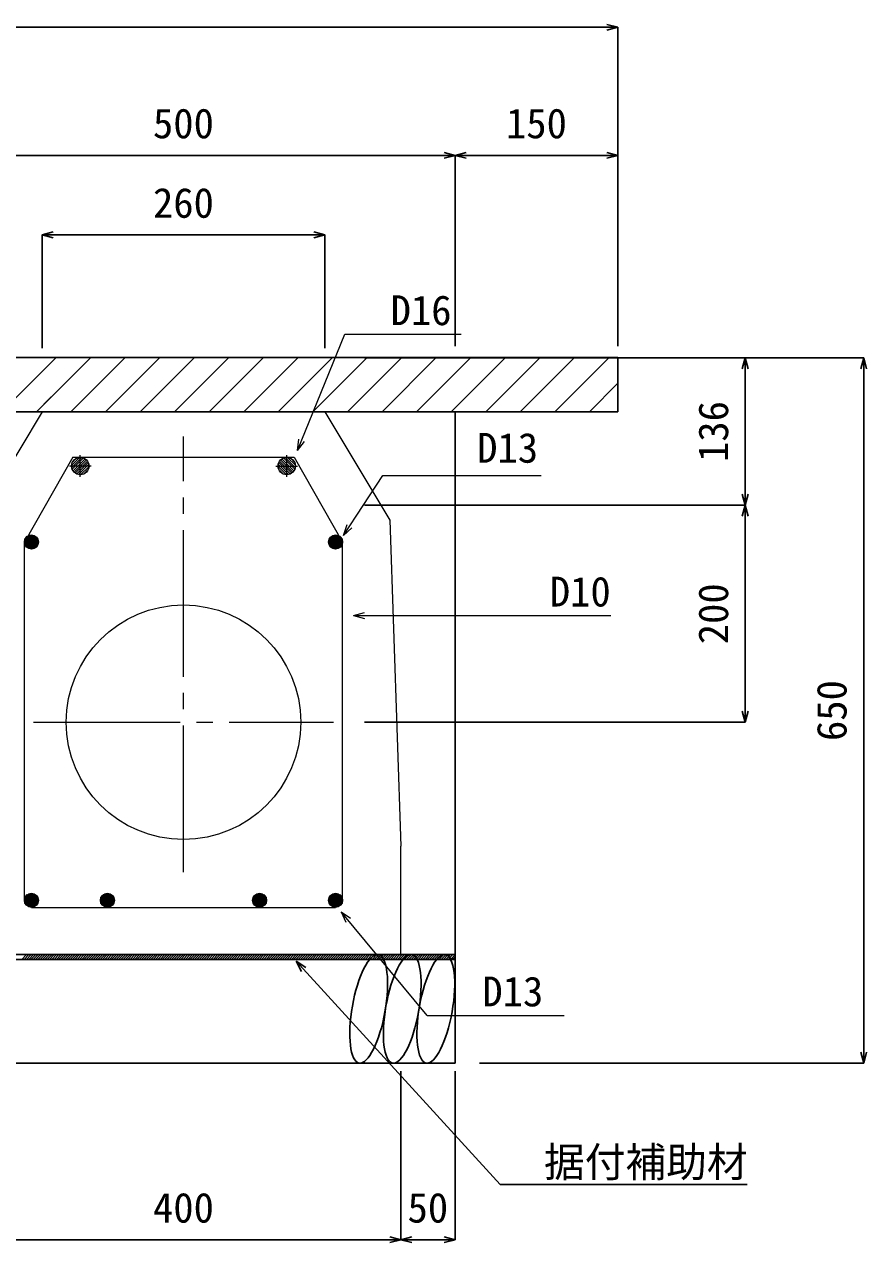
# Model space of a CAD drawing. Units: millimetres, scale not verified. Extents: x -9755 to 16726, y -7413 to 4835.
# Drawn here: x 620 to 1395, y -5584 to -4462 of the extents above; entities that cross this region are included whole.
import ezdxf
from ezdxf.enums import TextEntityAlignment as Align

# ---------------------------------------------------------------- set-up
doc = ezdxf.new("R2010")
doc.units = ezdxf.units.MM
doc.header["$LTSCALE"] = 15
doc.linetypes.add('CHAIN1', pattern=[8, 5, -1, 1, -1])
doc.linetypes.add('CHAIN2', pattern=[12, 9, -1, 1, -1])
doc.layers.add('0-1_ブロック', color=2, linetype='Continuous', lineweight=18)
doc.layers.add('0-A', color=7, linetype='Continuous', lineweight=18)
for name, color, linetype in [('0-3_鉄筋', 7, 'Continuous'), ('0-5_ｼﾞｮｲﾝﾄ詳細図', 7, 'Continuous'), ('0-6_寸法', 4, 'Continuous'), ('0-B', 4, 'Continuous')]:
    doc.layers.add(name, color=color, linetype=linetype)
doc.styles.add('ＭＳ ゴシック', font='')
doc.styles.get('ＭＳ ゴシック').set_extended_font_data('MS Gothic')

msp = doc.modelspace()

# ---------------------------------------------------------------- linework, layer by layer
at = {"layer": '0-1_ブロック', "color": 3}
for p, q in [((636.07, -4818.69), (576.07, -4918.69)), ((636.07, -4818.69), (896.07, -4818.69)), ((896.07, -4818.69), (956.07, -4918.69)), ((956.07, -4918.69), (966.07, -5218.69)), ((966.07, -5318.69), (966.07, -5218.69)), ((566.07, -5318.69), (966.07, -5318.69))]:
    msp.add_line(p, q, dxfattribs=at)
at = {"layer": '0-1_ブロック', "color": 7, "linetype": 'CHAIN2'}
for p, q in [((766.07, -5242.7), (766.07, -4841.54)), ((628.07, -5104.69), (904.08, -5104.69))]:
    msp.add_line(p, q, dxfattribs=at)
at = {"layer": '0-1_ブロック'}
for p, q in [((664.1, -4860.69), (619.57, -4938.69)), ((663.1, -4867.99), (670.37, -4860.72)), ((663.19, -4870.03), (672.41, -4860.8)), ((663.65, -4871.69), (674.07, -4861.27)), ((663.98, -4865), (667.38, -4861.59)), ((664.1, -4860.69), (868.05, -4860.69)), ((664.38, -4873.08), (675.46, -4862)), ((665.33, -4874.26), (676.64, -4862.94)), ((666.47, -4875.23), (677.62, -4864.09)), ((667.82, -4876), (678.38, -4865.44)), ((669.43, -4876.52), (678.9, -4867.04)), ((671.38, -4876.69), (679.07, -4869)), ((860.76, -4876.69), (853.08, -4869)), ((862.72, -4876.52), (853.24, -4867.04)), ((864.32, -4876), (853.76, -4865.44)), ((865.68, -4875.23), (854.53, -4864.09)), ((866.82, -4874.26), (855.51, -4862.94)), ((867.76, -4873.08), (856.69, -4862)), ((868.49, -4871.69), (858.08, -4861.27)), ((868.96, -4870.03), (859.73, -4860.8)), ((869.04, -4867.99), (861.77, -4860.72)), ((868.17, -4865), (864.76, -4861.59)), ((868.05, -4860.69), (912.57, -4938.69)), ((674.09, -4876.1), (678.48, -4871.71)), ((858.06, -4876.1), (853.66, -4871.71)), ((619.58, -4938.94), (626.32, -4932.2)), ((619.7, -4937.41), (624.79, -4932.32)), ((619.75, -4940.19), (627.57, -4932.37)), ((620.1, -4941.25), (628.63, -4932.72)), ((620.59, -4942.18), (629.56, -4933.21)), ((620.79, -4934.9), (622.28, -4933.41)), ((621.19, -4942.99), (630.37, -4933.81)), ((621.91, -4943.68), (631.06, -4934.53)), ((622.74, -4944.27), (631.65, -4935.36)), ((623.68, -4944.74), (632.12, -4936.3)), ((908.46, -4944.74), (900.03, -4936.3)), ((909.41, -4944.27), (900.49, -4935.36)), ((910.24, -4943.68), (901.08, -4934.53)), ((910.95, -4942.99), (901.78, -4933.81)), ((911.56, -4942.18), (902.59, -4933.21)), ((912.05, -4941.25), (903.51, -4932.72)), ((912.4, -4940.19), (904.58, -4932.37)), ((912.57, -4938.94), (905.82, -4932.2)), ((912.44, -4937.41), (907.36, -4932.32)), ((911.35, -4934.9), (909.87, -4933.41)), ((619.57, -5268.69), (619.57, -4938.69)), ((624.77, -4945.06), (632.44, -4937.39)), ((626.06, -4945.19), (632.57, -4938.68)), ((627.67, -4944.99), (632.37, -4940.29)), ((906.09, -4945.19), (899.57, -4938.68)), ((907.37, -4945.06), (899.7, -4937.39)), ((904.47, -4944.99), (899.77, -4940.29)), ((912.57, -5268.69), (912.57, -4938.69)), ((619.58, -5268.94), (626.32, -5262.2)), ((689.58, -5268.94), (696.32, -5262.2)), ((842.57, -5268.94), (835.82, -5262.2)), ((912.57, -5268.94), (905.82, -5262.2)), ((619.7, -5267.41), (624.79, -5262.32)), ((619.75, -5270.19), (627.57, -5262.37)), ((620.1, -5271.25), (628.63, -5262.72)), ((620.59, -5272.18), (629.56, -5263.21)), ((620.79, -5264.9), (622.28, -5263.41)), ((621.19, -5272.99), (630.37, -5263.81)), ((621.91, -5273.68), (631.06, -5264.53)), ((622.74, -5274.27), (631.65, -5265.36)), ((623.68, -5274.74), (632.12, -5266.3)), ((624.77, -5275.06), (632.44, -5267.39)), ((626.06, -5275.19), (632.57, -5268.68)), ((627.67, -5274.99), (632.37, -5270.29)), ((689.7, -5267.41), (694.79, -5262.32)), ((689.75, -5270.19), (697.57, -5262.37)), ((690.1, -5271.25), (698.63, -5262.72)), ((690.59, -5272.18), (699.56, -5263.21)), ((690.79, -5264.9), (692.28, -5263.41)), ((691.19, -5272.99), (700.37, -5263.81)), ((691.91, -5273.68), (701.06, -5264.53)), ((692.74, -5274.27), (701.65, -5265.36)), ((693.68, -5274.74), (702.12, -5266.3)), ((694.77, -5275.06), (702.44, -5267.39)), ((696.06, -5275.19), (702.57, -5268.68)), ((697.67, -5274.99), (702.37, -5270.29)), ((836.09, -5275.19), (829.57, -5268.68)), ((837.37, -5275.06), (829.7, -5267.39)), ((834.47, -5274.99), (829.77, -5270.29)), ((838.46, -5274.74), (830.03, -5266.3)), ((839.41, -5274.27), (830.49, -5265.36)), ((840.24, -5273.68), (831.08, -5264.53)), ((840.95, -5272.99), (831.78, -5263.81)), ((841.56, -5272.18), (832.59, -5263.21)), ((842.05, -5271.25), (833.51, -5262.72)), ((842.4, -5270.19), (834.58, -5262.37)), ((842.44, -5267.41), (837.36, -5262.32)), ((841.35, -5264.9), (839.87, -5263.41)), ((906.09, -5275.19), (899.57, -5268.68)), ((907.37, -5275.06), (899.7, -5267.39)), ((904.47, -5274.99), (899.77, -5270.29)), ((908.46, -5274.74), (900.03, -5266.3)), ((909.41, -5274.27), (900.49, -5265.36)), ((910.24, -5273.68), (901.08, -5264.53)), ((910.95, -5272.99), (901.78, -5263.81)), ((911.56, -5272.18), (902.59, -5263.21)), ((912.05, -5271.25), (903.51, -5262.72)), ((912.4, -5270.19), (904.58, -5262.37)), ((912.44, -5267.41), (907.36, -5262.32)), ((911.35, -5264.9), (909.87, -5263.41)), ((626.07, -5275.19), (906.07, -5275.19))]:
    msp.add_line(p, q, dxfattribs=at)
at = {"layer": '0-1_ブロック', "color": 4, "linetype": 'CHAIN1'}
for p, q in [((681.07, -4868.69), (661.07, -4868.69)), ((671.07, -4878.69), (671.07, -4858.69)), ((851.07, -4868.69), (871.07, -4868.69)), ((861.07, -4878.69), (861.07, -4858.69))]:
    msp.add_line(p, q, dxfattribs=at)
at = {"layer": '0-1_ブロック', "color": 7}
for q in [(932.7, -5003.61), (1159.56, -5006.33), (932.7, -5009.04)]:
    msp.add_line((922.56, -5006.33), q, dxfattribs=at)
at = {"layer": '0-1_ブロック'}
for centre, radius in [((671.07, -4868.69), 8), ((861.07, -4868.69), 8), ((626.07, -4938.69), 6.5), ((906.07, -4938.69), 6.5), ((626.07, -5268.69), 6.5), ((696.07, -5268.69), 6.5), ((836.07, -5268.69), 6.5), ((906.07, -5268.69), 6.5)]:
    msp.add_circle(centre, radius, dxfattribs=at)
at = {"layer": '0-1_ブロック', "color": 7}
msp.add_circle((766.07, -5104.69), 108, dxfattribs=at)
at = {"layer": '0-3_鉄筋'}
for p, q in [((1166.07, -4768.69), (366.07, -4768.69)), ((598.8, -4818.69), (648.8, -4768.69)), ((630.62, -4818.69), (680.62, -4768.69)), ((662.44, -4818.69), (712.44, -4768.69)), ((694.26, -4818.69), (744.26, -4768.69)), ((726.08, -4818.69), (776.08, -4768.69)), ((757.9, -4818.69), (807.9, -4768.69)), ((789.72, -4818.69), (839.72, -4768.69)), ((821.54, -4818.69), (871.54, -4768.69)), ((853.36, -4818.69), (903.36, -4768.69)), ((885.18, -4818.69), (935.18, -4768.69)), ((917, -4818.69), (967, -4768.69)), ((948.82, -4818.69), (998.82, -4768.69)), ((980.64, -4818.69), (1030.64, -4768.69)), ((1012.46, -4818.69), (1062.46, -4768.69)), ((1044.28, -4818.69), (1094.28, -4768.69)), ((1076.1, -4818.69), (1126.1, -4768.69)), ((1107.92, -4818.69), (1157.92, -4768.69)), ((1166.07, -4818.69), (1166.07, -4768.69)), ((1139.74, -4818.69), (1166.07, -4792.36)), ((630.62, -4818.69), (644.25, -4805.06)), ((1166.07, -4818.69), (366.07, -4818.69))]:
    msp.add_line(p, q, dxfattribs=at)
at = {"layer": '0-5_ｼﾞｮｲﾝﾄ詳細図'}
for p, q in [((1016.07, -5418.69), (1016.07, -4818.69)), ((1016.07, -5318.69), (516.07, -5318.69)), ((516.07, -5418.69), (1016.07, -5418.69))]:
    msp.add_line(p, q, dxfattribs=at)
for centre in [(936.55, -5368.68), (967.46, -5368.68), (998.36, -5368.68)]:
    msp.add_ellipse(centre, major_axis=(8.81, 49.96), ratio=0.3, dxfattribs=at)
at = {"layer": '0-6_寸法'}
for p, q in [((366.07, -4464.65), (1166.07, -4464.65)), ((1166.07, -4464.65), (1155.93, -4461.93)), ((1166.07, -4464.65), (1155.93, -4467.37)), ((1166.07, -4464.65), (1166.07, -4582.59)), ((516.07, -4582.59), (1016.07, -4582.59)), ((1016.07, -4582.59), (1005.93, -4579.87)), ((1016.07, -4582.59), (1005.93, -4585.31)), ((1016.07, -4582.59), (1026.21, -4579.87)), ((1016.07, -4582.59), (1016.07, -4758.45)), ((1016.07, -4582.59), (1166.07, -4582.59)), ((1016.07, -4582.59), (1026.21, -4585.31)), ((1166.07, -4582.59), (1155.93, -4579.87)), ((1166.07, -4582.59), (1155.93, -4585.31)), ((1166.07, -4582.59), (1166.07, -4758.45)), ((636.07, -4655.8), (646.21, -4653.08)), ((636.07, -4655.8), (896.07, -4655.8)), ((636.07, -4655.8), (646.21, -4658.51)), ((636.07, -4655.8), (636.07, -4760.13)), ((896.07, -4655.8), (885.93, -4653.08)), ((896.07, -4655.8), (885.93, -4658.51)), ((896.07, -4655.8), (896.07, -4760.13)), ((1283.25, -4768.99), (932.63, -4768.99)), ((1392.27, -4768.99), (1038.7, -4768.99)), ((1283.25, -4768.99), (1280.53, -4779.13)), ((1283.25, -4904.69), (1283.25, -4768.99)), ((1283.25, -4768.99), (1285.97, -4779.13)), ((1392.27, -4768.99), (1389.55, -4779.13)), ((1392.27, -5418.69), (1392.27, -4768.99)), ((1392.27, -4768.99), (1394.98, -4779.13)), ((1283.25, -4904.69), (1280.53, -4894.55)), ((1283.25, -4904.69), (1285.97, -4894.55)), ((1283.25, -4904.69), (932.63, -4904.69)), ((1283.25, -4904.69), (1280.53, -4914.83)), ((1283.25, -5104.69), (1283.25, -4904.69)), ((1283.25, -4904.69), (1285.97, -4914.83)), ((1283.25, -5104.69), (932.63, -5104.69)), ((1283.25, -5104.69), (1280.53, -5094.55)), ((1283.25, -5104.69), (1285.97, -5094.55)), ((1392.27, -5418.69), (1038.7, -5418.69)), ((1392.27, -5418.69), (1389.55, -5408.55)), ((1392.27, -5418.69), (1394.98, -5408.55)), ((966.07, -5581.24), (966.07, -5426.09)), ((1016.07, -5581.24), (1016.07, -5426.09)), ((566.07, -5581.24), (966.07, -5581.24)), ((966.07, -5581.24), (955.93, -5578.52)), ((966.07, -5581.24), (955.93, -5583.95)), ((966.07, -5581.24), (976.21, -5578.52)), ((966.07, -5581.24), (1016.07, -5581.24)), ((966.07, -5581.24), (976.21, -5583.95)), ((1016.07, -5581.24), (1005.93, -5578.52)), ((1016.07, -5581.24), (1005.93, -5583.95))]:
    msp.add_line(p, q, dxfattribs=at)
at = {"layer": '0-A'}
for p, q in [((871.03, -4854.45), (872.33, -4844.03)), ((871.03, -4854.45), (877.37, -4846.08)), ((913.3, -4932.64), (916.62, -4922.68)), ((913.3, -4932.64), (921.15, -4925.67)), ((911.12, -5279.18), (915.5, -5288.72)), ((990.29, -5374.63), (1116.41, -5374.63))]:
    msp.add_line(p, q, dxfattribs=at)
for points in [[(871.03, -4854.45), (914.56, -4747.31), (1021.7, -4747.31)], [(913.3, -4932.64), (949.7, -4877.51), (1095.41, -4877.51)], [(990.29, -5374.63), (911.12, -5279.18), (919.68, -5285.25)]]:
    msp.add_lwpolyline(points, dxfattribs=at)
at = {"layer": '0-B'}
for p, q in [((617.17, -5323.19), (621.67, -5318.69)), ((619.29, -5323.19), (623.79, -5318.69)), ((621.41, -5323.19), (625.91, -5318.69)), ((623.53, -5323.19), (628.03, -5318.69)), ((625.65, -5323.19), (630.15, -5318.69)), ((627.78, -5323.19), (632.28, -5318.69)), ((629.9, -5323.19), (634.4, -5318.69)), ((632.02, -5323.19), (636.52, -5318.69)), ((634.14, -5323.19), (638.64, -5318.69)), ((636.26, -5323.19), (640.76, -5318.69)), ((638.38, -5323.19), (642.88, -5318.69)), ((640.5, -5323.19), (645, -5318.69)), ((642.62, -5323.19), (647.12, -5318.69)), ((644.75, -5323.19), (649.25, -5318.69)), ((646.87, -5323.19), (651.37, -5318.69)), ((648.99, -5323.19), (653.49, -5318.69)), ((651.11, -5323.19), (655.61, -5318.69)), ((653.23, -5323.19), (657.73, -5318.69)), ((655.35, -5323.19), (659.85, -5318.69)), ((657.47, -5323.19), (661.97, -5318.69)), ((659.59, -5323.19), (664.09, -5318.69)), ((661.72, -5323.19), (666.22, -5318.69)), ((663.84, -5323.19), (668.34, -5318.69)), ((665.96, -5323.19), (670.46, -5318.69)), ((668.08, -5323.19), (672.58, -5318.69)), ((670.2, -5323.19), (674.7, -5318.69)), ((672.32, -5323.19), (676.82, -5318.69)), ((674.44, -5323.19), (678.94, -5318.69)), ((676.57, -5323.19), (681.07, -5318.69)), ((678.69, -5323.19), (683.19, -5318.69)), ((680.81, -5323.19), (685.31, -5318.69)), ((682.93, -5323.19), (687.43, -5318.69)), ((685.05, -5323.19), (689.55, -5318.69)), ((687.17, -5323.19), (691.67, -5318.69)), ((689.29, -5323.19), (693.79, -5318.69)), ((691.41, -5323.19), (695.91, -5318.69)), ((693.54, -5323.19), (698.04, -5318.69)), ((695.66, -5323.19), (700.16, -5318.69)), ((697.78, -5323.19), (702.28, -5318.69)), ((699.9, -5323.19), (704.4, -5318.69)), ((702.02, -5323.19), (706.52, -5318.69)), ((704.14, -5323.19), (708.64, -5318.69)), ((706.26, -5323.19), (710.76, -5318.69)), ((708.39, -5323.19), (712.89, -5318.69)), ((710.51, -5323.19), (715.01, -5318.69)), ((712.63, -5323.19), (717.13, -5318.69)), ((714.75, -5323.19), (719.25, -5318.69)), ((716.87, -5323.19), (721.37, -5318.69)), ((718.99, -5323.19), (723.49, -5318.69)), ((721.11, -5323.19), (725.61, -5318.69)), ((723.23, -5323.19), (727.73, -5318.69)), ((725.36, -5323.19), (729.86, -5318.69)), ((727.48, -5323.19), (731.98, -5318.69)), ((729.6, -5323.19), (734.1, -5318.69)), ((731.72, -5323.19), (736.22, -5318.69)), ((733.84, -5323.19), (738.34, -5318.69)), ((735.96, -5323.19), (740.46, -5318.69)), ((738.08, -5323.19), (742.58, -5318.69)), ((740.21, -5323.19), (744.71, -5318.69)), ((742.33, -5323.19), (746.83, -5318.69)), ((744.45, -5323.19), (748.95, -5318.69)), ((746.57, -5323.19), (751.07, -5318.69)), ((748.69, -5323.19), (753.19, -5318.69)), ((750.81, -5323.19), (755.31, -5318.69)), ((752.93, -5323.19), (757.43, -5318.69)), ((755.05, -5323.19), (759.55, -5318.69)), ((757.18, -5323.19), (761.68, -5318.69)), ((759.3, -5323.19), (763.8, -5318.69)), ((761.42, -5323.19), (765.92, -5318.69)), ((763.54, -5323.19), (768.04, -5318.69)), ((765.66, -5323.19), (770.16, -5318.69)), ((767.78, -5323.19), (772.28, -5318.69)), ((769.9, -5323.19), (774.4, -5318.69)), ((772.02, -5323.19), (776.52, -5318.69)), ((774.15, -5323.19), (778.65, -5318.69)), ((776.27, -5323.19), (780.77, -5318.69)), ((778.39, -5323.19), (782.89, -5318.69)), ((780.51, -5323.19), (785.01, -5318.69)), ((782.63, -5323.19), (787.13, -5318.69)), ((784.75, -5323.19), (789.25, -5318.69)), ((786.87, -5323.19), (791.37, -5318.69)), ((789, -5323.19), (793.5, -5318.69)), ((791.12, -5323.19), (795.62, -5318.69)), ((793.24, -5323.19), (797.74, -5318.69)), ((795.36, -5323.19), (799.86, -5318.69)), ((797.48, -5323.19), (801.98, -5318.69)), ((799.6, -5323.19), (804.1, -5318.69)), ((801.72, -5323.19), (806.22, -5318.69)), ((803.84, -5323.19), (808.34, -5318.69)), ((805.97, -5323.19), (810.47, -5318.69)), ((808.09, -5323.19), (812.59, -5318.69)), ((810.21, -5323.19), (814.71, -5318.69)), ((812.33, -5323.19), (816.83, -5318.69)), ((814.45, -5323.19), (818.95, -5318.69)), ((816.57, -5323.19), (821.07, -5318.69)), ((818.69, -5323.19), (823.19, -5318.69)), ((820.82, -5323.19), (825.32, -5318.69)), ((822.94, -5323.19), (827.44, -5318.69)), ((825.06, -5323.19), (829.56, -5318.69)), ((827.18, -5323.19), (831.68, -5318.69)), ((829.3, -5323.19), (833.8, -5318.69)), ((831.42, -5323.19), (835.92, -5318.69)), ((833.54, -5323.19), (838.04, -5318.69)), ((835.66, -5323.19), (840.16, -5318.69)), ((837.79, -5323.19), (842.29, -5318.69)), ((839.91, -5323.19), (844.41, -5318.69)), ((842.03, -5323.19), (846.53, -5318.69)), ((844.15, -5323.19), (848.65, -5318.69)), ((846.27, -5323.19), (850.77, -5318.69)), ((848.39, -5323.19), (852.89, -5318.69)), ((850.51, -5323.19), (855.01, -5318.69)), ((852.64, -5323.19), (857.14, -5318.69)), ((854.76, -5323.19), (859.26, -5318.69)), ((856.88, -5323.19), (861.38, -5318.69)), ((859, -5323.19), (863.5, -5318.69)), ((861.12, -5323.19), (865.62, -5318.69)), ((863.24, -5323.19), (867.74, -5318.69)), ((865.36, -5323.19), (869.86, -5318.69)), ((867.48, -5323.19), (871.98, -5318.69)), ((869.61, -5323.19), (874.11, -5318.69)), ((869.77, -5324.81), (1057.46, -5530.44)), ((869.77, -5324.81), (874.6, -5334.13)), ((869.77, -5324.81), (878.62, -5330.47)), ((871.73, -5323.19), (876.23, -5318.69)), ((873.85, -5323.19), (878.35, -5318.69)), ((875.97, -5323.19), (880.47, -5318.69)), ((878.09, -5323.19), (882.59, -5318.69)), ((880.21, -5323.19), (884.71, -5318.69)), ((882.33, -5323.19), (886.83, -5318.69)), ((884.45, -5323.19), (888.95, -5318.69)), ((886.58, -5323.19), (891.08, -5318.69)), ((888.7, -5323.19), (893.2, -5318.69)), ((890.82, -5323.19), (895.32, -5318.69)), ((892.94, -5323.19), (897.44, -5318.69)), ((895.06, -5323.19), (899.56, -5318.69)), ((897.18, -5323.19), (901.68, -5318.69)), ((899.3, -5323.19), (903.8, -5318.69)), ((901.43, -5323.19), (905.93, -5318.69)), ((903.55, -5323.19), (908.05, -5318.69)), ((905.67, -5323.19), (910.17, -5318.69)), ((907.79, -5323.19), (912.29, -5318.69)), ((909.91, -5323.19), (914.41, -5318.69)), ((912.03, -5323.19), (916.53, -5318.69)), ((914.15, -5323.19), (918.65, -5318.69)), ((916.27, -5323.19), (920.77, -5318.69)), ((918.4, -5323.19), (922.9, -5318.69)), ((920.52, -5323.19), (925.02, -5318.69)), ((922.64, -5323.19), (927.14, -5318.69)), ((924.76, -5323.19), (929.26, -5318.69)), ((926.88, -5323.19), (931.38, -5318.69)), ((929, -5323.19), (933.5, -5318.69)), ((931.12, -5323.19), (935.62, -5318.69)), ((933.25, -5323.19), (937.75, -5318.69)), ((935.37, -5323.19), (939.87, -5318.69)), ((937.49, -5323.19), (941.99, -5318.69)), ((939.61, -5323.19), (944.11, -5318.69)), ((941.73, -5323.19), (946.23, -5318.69)), ((943.85, -5323.19), (948.35, -5318.69)), ((945.97, -5323.19), (950.47, -5318.69)), ((948.09, -5323.19), (952.59, -5318.69)), ((950.22, -5323.19), (954.72, -5318.69)), ((952.34, -5323.19), (956.84, -5318.69)), ((954.46, -5323.19), (958.96, -5318.69)), ((956.58, -5323.19), (961.08, -5318.69)), ((958.7, -5323.19), (963.2, -5318.69)), ((960.82, -5323.19), (965.32, -5318.69)), ((962.94, -5323.19), (967.44, -5318.69)), ((965.07, -5323.19), (969.57, -5318.69)), ((967.19, -5323.19), (971.69, -5318.69)), ((969.31, -5323.19), (973.81, -5318.69)), ((971.43, -5323.19), (975.93, -5318.69)), ((973.55, -5323.19), (978.05, -5318.69)), ((975.67, -5323.19), (980.17, -5318.69)), ((977.79, -5323.19), (982.29, -5318.69)), ((979.91, -5323.19), (984.41, -5318.69)), ((982.04, -5323.19), (986.54, -5318.69)), ((984.16, -5323.19), (988.66, -5318.69)), ((986.28, -5323.19), (990.78, -5318.69)), ((988.4, -5323.19), (992.9, -5318.69)), ((990.52, -5323.19), (995.02, -5318.69)), ((992.64, -5323.19), (997.14, -5318.69)), ((994.76, -5323.19), (999.26, -5318.69)), ((996.88, -5323.19), (1001.38, -5318.69)), ((999.01, -5323.19), (1003.51, -5318.69)), ((1001.13, -5323.19), (1005.63, -5318.69)), ((1003.25, -5323.19), (1007.75, -5318.69)), ((1005.37, -5323.19), (1009.87, -5318.69)), ((1007.49, -5323.19), (1011.99, -5318.69)), ((1009.61, -5323.19), (1014.11, -5318.69)), ((1011.73, -5323.19), (1016.07, -5318.85)), ((1013.86, -5323.19), (1016.07, -5320.98)), ((1015.98, -5323.19), (1016.07, -5323.1)), ((1057.46, -5530.44), (1284.99, -5530.44))]:
    msp.add_line(p, q, dxfattribs=at)
msp.add_lwpolyline([(516.07, -5318.69), (1016.07, -5318.69), (1016.07, -5323.19), (516.07, -5323.19)], close=True, dxfattribs=at)

# ---------------------------------------------------------------- texts
at = {"layer": '0-1_ブロック', "color": 4, "style": 'ＭＳ ゴシック'}
msp.add_text('D10', height=27.49, dxfattribs=at).set_placement((1103.31, -5006.33), align=Align.BOTTOM_LEFT)
at = {"layer": '0-6_寸法', "style": 'ＭＳ ゴシック'}
for s, p in [('500', (737.95, -4575.09)), ('150', (1062.95, -4575.09)), ('260', (737.95, -4648.3)), ('400', (737.95, -5573.74)), ('50', (972.32, -5573.74))]:
    msp.add_text(s, height=27.49, dxfattribs=at).set_placement(p, align=Align.BOTTOM_LEFT)
for s, p in [('136', (1275.75, -4864.97)), ('200', (1275.75, -5032.82)), ('650', (1384.77, -5121.97))]:
    msp.add_text(s, height=27.49, rotation=90, dxfattribs=at).set_placement(p, align=Align.BOTTOM_LEFT)
at = {"layer": '0-A', "color": 4, "style": 'ＭＳ ゴシック'}
for s, p in [('D16', (956.72, -4747.21)), ('D13', (1036.43, -4873.9)), ('D13', (1041.18, -5374.59))]:
    msp.add_text(s, height=27.49, dxfattribs=at).set_placement(p, align=Align.BOTTOM_LEFT)
at = {"layer": '0-B', "style": 'ＭＳ ゴシック'}
msp.add_text('据付補助材', height=27.49, dxfattribs=at).set_placement((1097.91, -5531.7), align=Align.BOTTOM_LEFT)

doc.saveas('drawing.dxf')
